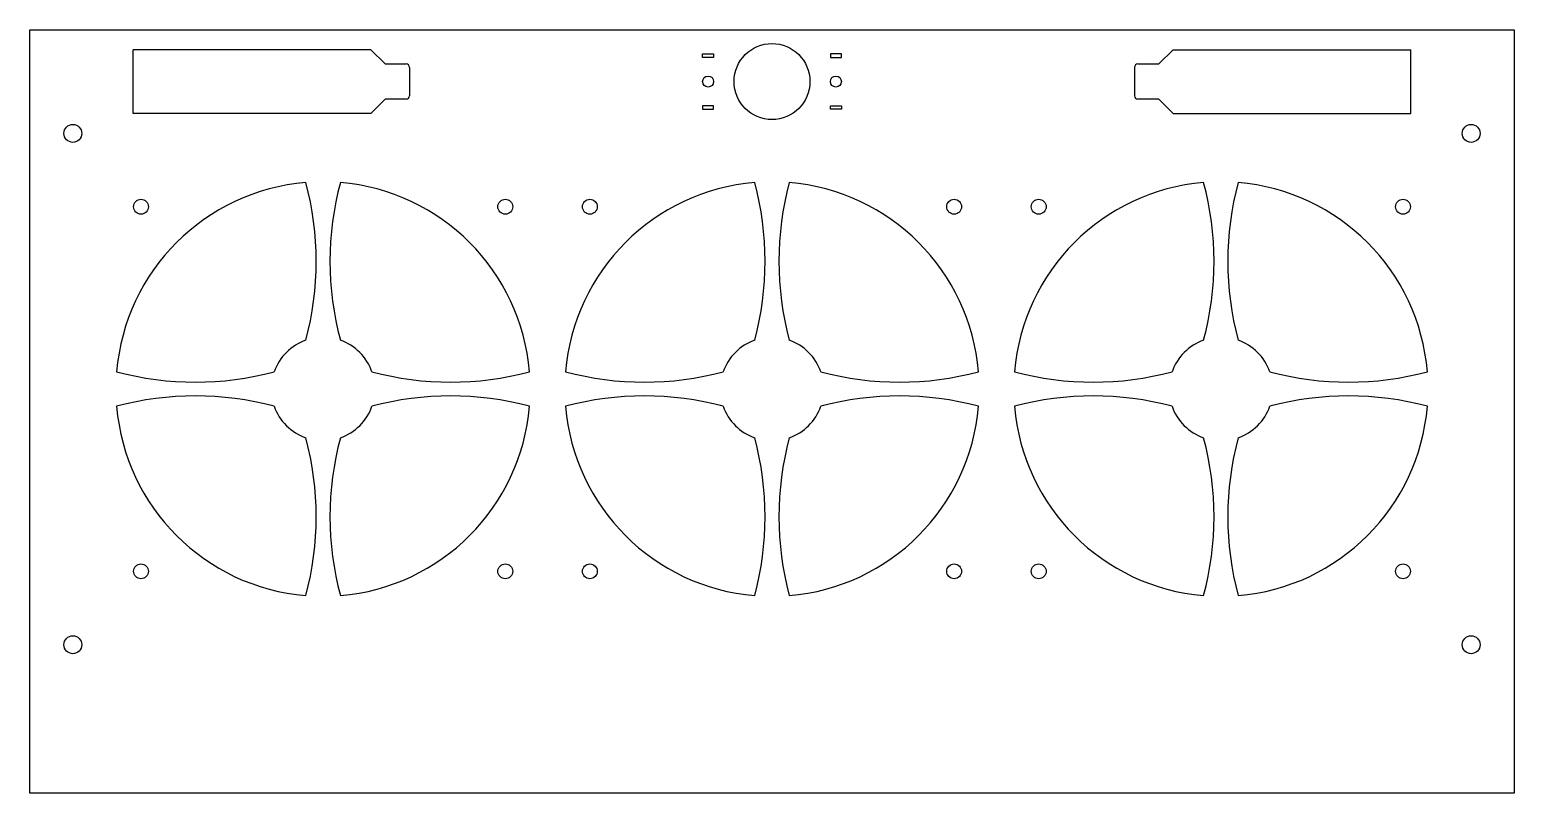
# Model space of a CAD drawing. Header units: millimetres. Extents: x 0 to 430, y 0 to 221.
import ezdxf

# ---------------------------------------------------------------- set-up
doc = ezdxf.new("R2010")
doc.units = ezdxf.units.MM
doc.layers.get('0').update_dxf_attribs({"linetype": 'CONTINUOUS'})

msp = doc.modelspace()

# ---------------------------------------------------------------- linework, layer by layer
at = {"linetype": 'CONTINUOUS'}
for p, q in [((0, 221), (430, 221)), ((0, 0), (0, 221)), ((430, 221), (430, 0)), ((30, 196.79), (30, 215.21)), ((98.82, 215.21), (30, 215.21)), ((102.93, 211.1), (98.82, 215.21)), ((327.07, 211.1), (331.18, 215.21)), ((331.18, 215.21), (400, 215.21)), ((400, 196.79), (400, 215.21)), ((102.93, 211.1), (109, 211.1)), ((194.9, 213), (194.9, 214)), ((194.9, 214), (198.1, 214)), ((198.1, 213), (194.9, 213)), ((198.1, 214), (198.1, 213)), ((231.9, 214), (231.9, 213)), ((235.1, 214), (231.9, 214)), ((231.9, 213), (235.1, 213)), ((235.1, 213), (235.1, 214)), ((321, 211.1), (327.07, 211.1)), ((110, 210.1), (110, 201.9)), ((320, 210.1), (320, 201.9)), ((102.93, 200.9), (98.82, 196.79)), ((109, 200.9), (102.93, 200.9)), ((194.9, 199), (194.9, 198)), ((198.1, 199), (194.9, 199)), ((194.9, 198), (198.1, 198)), ((198.1, 198), (198.1, 199)), ((231.9, 199), (235.1, 199)), ((231.9, 198), (231.9, 199)), ((235.1, 198), (231.9, 198)), ((235.1, 199), (235.1, 198)), ((327.07, 200.9), (321, 200.9)), ((327.07, 200.9), (331.18, 196.79)), ((98.82, 196.79), (30, 196.79)), ((331.18, 196.79), (400, 196.79)), ((430, 0), (0, 0))]:
    msp.add_line(p, q, dxfattribs=at)
for centre, radius in [((215, 206), 11), ((196.5, 206), 1.6), ((233.5, 206), 1.6), ((12.5, 191), 2.6), ((417.5, 191), 2.6), ((32.2215, 169.7595), 2.15), ((137.7405, 169.7595), 2.15), ((162.2405, 169.7595), 2.15), ((267.7595, 169.7595), 2.15), ((292.2595, 169.7595), 2.15), ((397.7785, 169.7595), 2.15), ((32.2215, 64.2405), 2.15), ((137.7405, 64.2405), 2.15), ((162.2405, 64.2405), 2.15), ((267.7595, 64.2405), 2.15), ((292.2595, 64.2405), 2.15), ((397.7785, 64.2405), 2.15), ((12.5, 43), 2.6), ((417.5, 43), 2.6)]:
    msp.add_circle(centre, radius, dxfattribs=at)
for centre, radius, start, end in [((109, 210.1), 1, 0, 90), ((321, 210.1), 1, 90, 180), ((109, 201.9), 1, 270, 0), ((321, 201.9), 1, 180, 270), ((84.981, 117), 60, 94.780192, 175.219808), ((-5.298541, 153.96672), 88.281152, 345.0163, 14.9837), ((175.260541, 153.96672), 88.281152, 165.0163, 194.9837), ((84.981, 117), 60, 4.780192, 85.219808), ((215, 117), 60, 94.780192, 175.219808), ((124.720459, 153.96672), 88.281152, 345.0163, 14.9837), ((305.279541, 153.96672), 88.281152, 165.0163, 194.9837), ((215, 117), 60, 4.780192, 85.219808), ((345.019, 117), 60, 94.780192, 175.219808), ((254.739459, 153.96672), 88.281152, 345.0163, 14.9837), ((435.298541, 153.96672), 88.281152, 165.0163, 194.9837), ((345.019, 117), 60, 4.780192, 85.219808), ((84.981, 117), 15, 109.471221, 160.528779), ((84.981, 117), 15, 19.471221, 70.528779), ((215, 117), 15, 109.471221, 160.528779), ((215, 117), 15, 19.471221, 70.528779), ((345.019, 117), 15, 109.471221, 160.528779), ((345.019, 117), 15, 19.471221, 70.528779), ((48.01428, 207.279541), 88.281152, 255.0163, 284.9837), ((121.94772, 207.279541), 88.281152, 255.0163, 284.9837), ((178.03328, 207.279541), 88.281152, 255.0163, 284.9837), ((251.96672, 207.279541), 88.281152, 255.0163, 284.9837), ((308.05228, 207.279541), 88.281152, 255.0163, 284.9837), ((381.98572, 207.279541), 88.281152, 255.0163, 284.9837), ((84.981, 117), 60, 184.780192, 265.219808), ((48.01428, 26.720459), 88.281152, 75.0163, 104.9837), ((84.981, 117), 15, 199.471221, 250.528779), ((84.981, 117), 15, 289.471221, 340.528779), ((84.981, 117), 60, 274.780192, 355.219808), ((121.94772, 26.720459), 88.281152, 75.0163, 104.9837), ((215, 117), 60, 184.780192, 265.219808), ((178.03328, 26.720459), 88.281152, 75.0163, 104.9837), ((215, 117), 15, 199.471221, 250.528779), ((215, 117), 15, 289.471221, 340.528779), ((215, 117), 60, 274.780192, 355.219808), ((251.96672, 26.720459), 88.281152, 75.0163, 104.9837), ((345.019, 117), 60, 184.780192, 265.219808), ((308.05228, 26.720459), 88.281152, 75.0163, 104.9837), ((345.019, 117), 15, 199.471221, 250.528779), ((345.019, 117), 15, 289.471221, 340.528779), ((345.019, 117), 60, 274.780192, 355.219808), ((381.98572, 26.720459), 88.281152, 75.0163, 104.9837), ((-5.298541, 80.03328), 88.281152, 345.0163, 14.9837), ((175.260541, 80.03328), 88.281152, 165.0163, 194.9837), ((124.720459, 80.03328), 88.281152, 345.0163, 14.9837), ((305.279541, 80.03328), 88.281152, 165.0163, 194.9837), ((254.739459, 80.03328), 88.281152, 345.0163, 14.9837), ((435.298541, 80.03328), 88.281152, 165.0163, 194.9837)]:
    msp.add_arc(centre, radius, start, end, dxfattribs=at)

doc.saveas('drawing.dxf')
